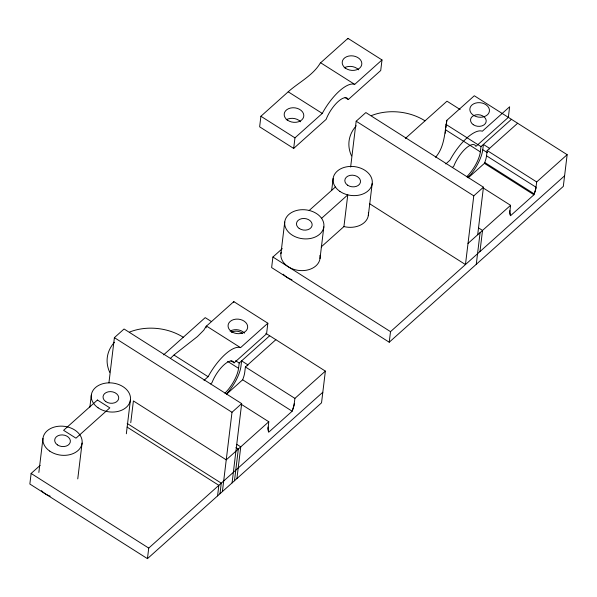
<?xml version="1.0" encoding="UTF-8"?>
<svg xmlns="http://www.w3.org/2000/svg" width="597" height="597" viewBox="0 0 597 597"><rect width="100%" height="100%" fill="white"/><g stroke="black" fill="none" stroke-linecap="round" stroke-linejoin="round"><path stroke-width="0.9" d="M241.285 404.303L268.792 421.758L268.046 428.452L268.732 432.183L292.157 411.214L294.022 405.199L294.911 398.386L325.372 371.11L265.799 333.305M483.495 188.137L510.577 205.323L509.823 212.01L510.51 215.748L533.934 194.779L535.8 188.764L536.688 181.951L567.15 154.675L474.309 95.759L446.825 120.355A47.282 34.857 6.9 0 1 446.056 124.437C444.623 135.773 443.474 148.332 435.571 157.272M320.499 62.722C313.186 75.409 298.858 82.259 288.239 91.766L260.911 116.258L259.635 126.825L293.679 148.429L326.119 119.393A19.701 7.231 -57.6 0 1 338.156 101.542A19.701 7.231 -57.6 0 1 348.275 99.557L380.722 70.513L381.998 59.946L347.954 38.342L320.656 62.782L354.7 84.386L381.998 59.946M40.148 465.384L31.126 473.458L29.85 484.033L147.452 558.658L321.537 402.826L325.372 371.11M38.85 472.458L42.962 438.444M77.759 478.891L82.095 443.041M89.871 407.109L91.319 395.162M108.93 382.826L114.393 337.648L124.064 328.992L241.666 403.624L232.076 482.906M126.34 433.765L130.452 399.751M130.765 422.676L133.4 400.93L226.241 459.854L268.792 421.758M147.452 558.658L148.735 548.091L322.813 392.259M206.129 327.805L206.353 326.007L203.771 330.201L197.435 336.581L174.272 354.722L170.652 358.155M233.725 302.283L233.808 301.619L267.852 323.223L266.568 333.798L234.128 362.842A19.701 7.231 -57.6 0 0 224.009 364.827A19.701 7.231 -57.6 0 0 211.972 382.677L210.592 383.908M217.569 495.891L218.845 485.324L127.116 427.109M219.987 493.726L221.263 483.16L127.183 423.452M222.405 491.562L232.002 412.281L241.666 403.624M224.957 393.169A21.276 7.806 -57.6 0 0 238.561 368.319L239.203 363.036L269.665 335.76M275.851 339.693L245.389 366.961L244.748 372.244A21.276 7.806 -57.6 0 1 242.972 378.931L242.643 379.789L226.532 394.207M247.688 365.789L247.807 364.797L241.621 360.872L240.979 366.155A25.216 9.254 -57.6 0 1 226.808 393.58M234.494 480.742L238.33 449.034L235.972 447.534M236.912 478.578L240.748 446.869L236.815 444.369M282.314 248.606L272.911 257.023L271.628 267.59L389.229 342.223L563.314 186.391L567.15 154.675M280.903 253.725L284.739 222.009M293.679 148.429L294.955 137.862L322.261 113.423A35.462 13.015 -57.6 0 1 354.7 84.386M320.007 258.576L323.843 226.86A19.701 14.522 6.9 0 0 296.269 210.569A19.701 14.522 6.9 0 0 292.814 235.494A19.701 14.522 6.9 0 0 323.843 226.86M347.872 38.999L347.954 38.342M331.693 190.339L333.133 178.466M350.633 167.026L356.178 121.213L365.849 112.557L483.451 187.189L477.69 234.755M321.186 246.942L343.939 226.576L347.775 194.868L321.582 218.315M368.304 215.674L372.229 183.316M389.229 342.223L390.513 331.656L564.59 175.816M445.265 133.228L445.713 129.549M445.937 127.713L446.825 120.355M483.451 187.189L473.779 195.846L465.459 264.561L369.521 203.674M466.735 176.734A21.276 7.806 -57.6 0 0 480.339 151.884L480.981 146.593L511.442 119.325M467.384 177.615L470.749 174.608A25.216 9.254 -57.6 0 0 482.757 149.72L483.398 144.429L489.585 148.362L489.51 149.019M468.317 177.772L484.421 163.354L484.749 162.496A21.276 7.806 -57.6 0 0 486.533 155.81L487.167 150.526L517.636 123.251M476.272 264.307L480.107 232.591M479.966 251.568L482.525 230.427L478.6 227.935M288.217 91.819L322.261 113.423M309.201 210.457L335.395 187.01M163.6 354.872L205.211 317.626L211.48 321.604M405.378 138.437L446.989 101.184L460.145 109.535M233.808 301.619L206.502 326.059L240.546 347.663L267.852 323.223M204.017 380.371L208.107 376.707A35.462 13.015 -57.6 0 1 240.546 347.663M445.795 163.936L449.892 160.265A35.462 13.015 -57.6 0 1 482.324 131.228L509.629 106.788L508.346 117.363L475.906 146.399A19.701 7.231 -57.6 0 0 465.787 148.392A19.701 7.231 -57.6 0 0 453.75 166.235L452.369 167.473M468.018 243.419L510.577 205.323M446.056 124.437L480.981 146.593M487.167 150.526L536.688 181.951M482.757 149.72L487.398 152.66M445.422 129.721L480.339 151.884M486.533 155.81L536.046 187.234A21.276 7.806 -57.6 0 1 534.263 193.921L484.749 162.496M484.421 163.354L533.934 194.779M345.081 97.527L348.275 99.557M356.178 121.213L473.779 195.846M260.911 116.258L294.955 137.862M272.911 257.023L390.513 331.656M235.561 360.722L239.203 363.036M245.389 366.961L294.911 398.386M230.935 360.812L234.128 362.842M227.651 361.394L238.561 368.319M242.643 379.789L292.157 411.214M174.07 355.103L208.107 376.707M114.393 337.648L232.002 412.281M31.126 473.458L148.735 548.091M319.955 255.292A19.701 14.522 6.9 0 1 299.858 270.553A19.701 14.522 6.9 0 1 281.172 252.27M510.331 215.338A21.276 7.806 -57.6 0 1 509.935 210.607M368.379 212.465A19.701 14.522 6.9 0 1 343.939 226.576M344.23 67.864A9.85 7.261 6.9 0 1 358.678 69.827M286.202 119.81A9.85 7.261 6.9 0 1 300.649 121.773M351.514 155.899A47.282 34.857 6.9 0 1 356.275 125.795M371.341 115.631A47.282 34.857 6.9 0 1 425.012 120.818M291.955 279.739A19.701 14.522 6.9 0 1 283.232 274.21M230.084 331.148A9.85 7.261 6.9 0 1 244.531 333.111M50.17 496.174A19.701 14.522 6.9 0 1 41.454 490.644M109.736 372.334A47.282 34.857 6.9 0 1 114.497 342.23M129.564 332.066A47.282 34.857 6.9 0 1 183.234 337.253M294.269 403.669A21.276 7.806 -57.6 0 1 292.485 410.355M268.553 431.78A21.276 7.806 -57.6 0 1 268.157 427.042M231.382 332.313A7.88 5.813 6.9 0 1 242.472 333.424M97.445 400.02L63.595 430.325L75.976 438.176L109.826 407.878L97.445 400.02M473.249 124.669A7.88 5.813 6.9 0 0 486.085 122.027A7.88 5.813 6.9 0 0 475.764 114.885A7.88 5.813 6.9 0 0 473.249 124.669M339.872 191.376A19.701 14.522 6.9 0 0 371.961 184.771A19.701 14.522 6.9 0 0 346.163 166.914A19.701 14.522 6.9 0 0 339.872 191.376M347.544 185.16A7.88 5.813 6.9 0 0 360.387 182.518A7.88 5.813 6.9 0 0 350.066 175.376A7.88 5.813 6.9 0 0 347.544 185.16M299.194 228.45A7.88 5.813 6.9 0 0 312.03 225.808A7.88 5.813 6.9 0 0 301.709 218.666A7.88 5.813 6.9 0 0 299.194 228.45M345.618 68.289A9.85 7.261 6.9 0 0 361.663 64.983A9.85 7.261 6.9 0 0 348.767 56.058A9.85 7.261 6.9 0 0 345.618 68.289M287.597 120.228A9.85 7.261 6.9 0 0 303.642 116.93A9.85 7.261 6.9 0 0 290.739 107.997A9.85 7.261 6.9 0 0 287.597 120.228M473.981 115.594A9.85 7.261 6.9 0 0 489.421 111.161A9.85 7.261 6.9 0 0 475.54 103.109A9.85 7.261 6.9 0 0 473.981 115.594M232.196 332.029A9.85 7.261 6.9 0 0 247.643 327.596A9.85 7.261 6.9 0 0 233.763 319.552A9.85 7.261 6.9 0 0 232.196 332.029M49.738 451.101A19.701 14.522 6.9 0 0 81.826 444.496A19.701 14.522 6.9 0 0 56.028 426.639A19.701 14.522 6.9 0 0 49.738 451.101M57.409 444.884A7.88 5.813 6.9 0 0 70.252 442.243A7.88 5.813 6.9 0 0 59.931 435.101A7.88 5.813 6.9 0 0 57.409 444.884M98.095 407.811A19.701 14.522 6.9 0 0 130.183 401.206A19.701 14.522 6.9 0 0 104.378 383.349A19.701 14.522 6.9 0 0 98.095 407.811M105.766 401.602A7.88 5.813 6.9 0 0 118.602 398.96A7.88 5.813 6.9 0 0 108.281 391.811A7.88 5.813 6.9 0 0 105.766 401.602"/></g></svg>
